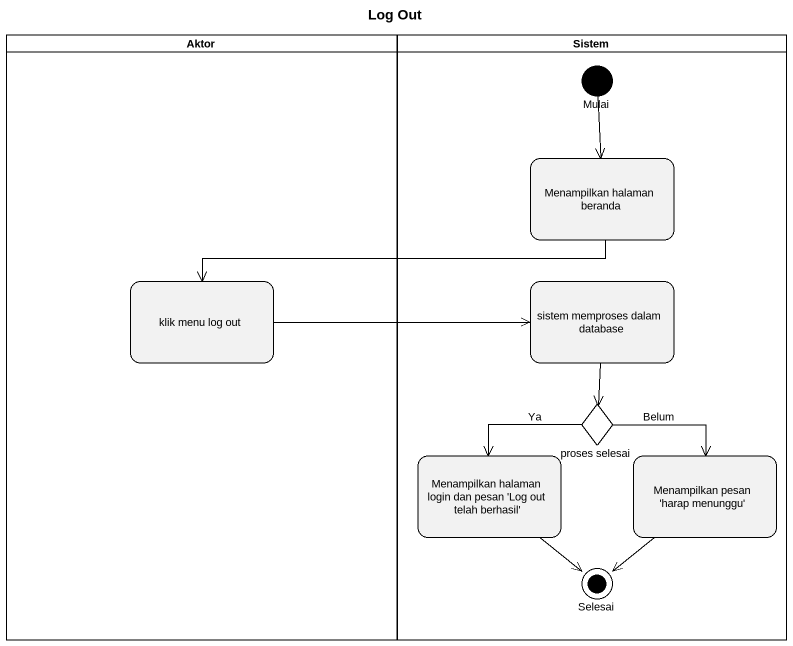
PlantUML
@startuml
title Log Out
hide empty description
state Aktor <<partition>> {
  state "klik menu log out" as klik_menu_log_out
}
state Sistem <<partition>> {
  state Mulai <<start>>
  state "Menampilkan halaman beranda" as Menampilkan_halaman_beranda
  state "sistem memproses dalam database" as sistem_memproses_dalam
  state "proses selesai" as proses_selesai <<choice>>
  state "Menampilkan halaman login dan pesan 'Log out telah berhasil'" as Menampilkan_halaman_login
  state "Menampilkan pesan 'harap menunggu'" as Menampilkan_pesan_harap
  state Selesai <<end>>
}
Mulai --> Menampilkan_halaman_beranda
Menampilkan_halaman_beranda -left-> klik_menu_log_out
klik_menu_log_out -right-> sistem_memproses_dalam
sistem_memproses_dalam --> proses_selesai
proses_selesai --> Menampilkan_halaman_login : Ya
proses_selesai --> Menampilkan_pesan_harap : Belum
Menampilkan_halaman_login --> Selesai
Menampilkan_pesan_harap --> Selesai
@enduml
